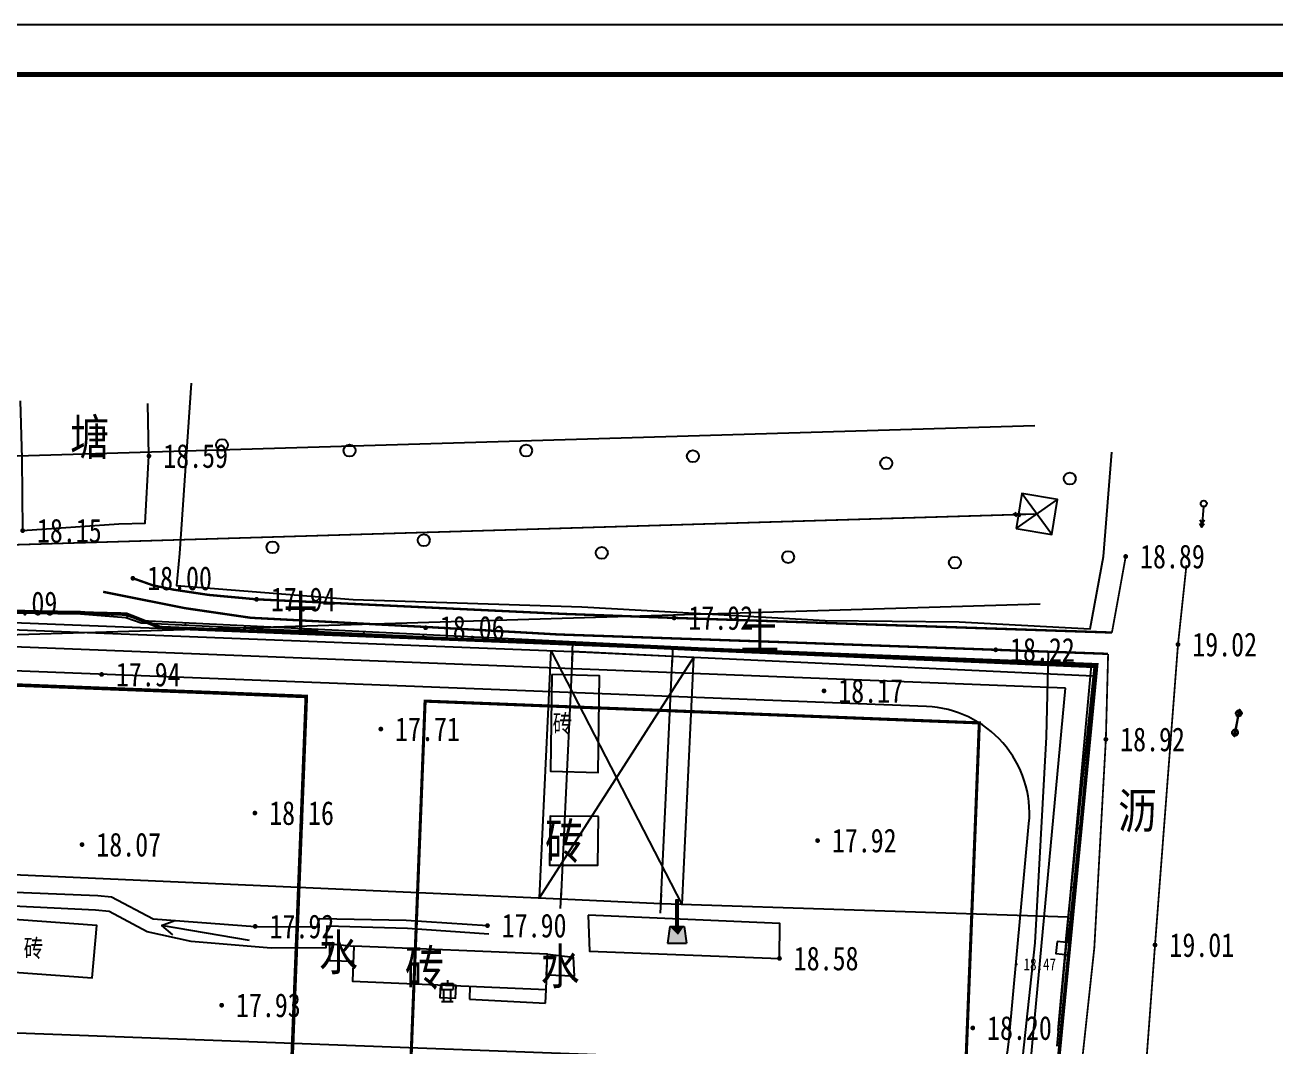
# Model space of a CAD drawing. Extents: x -21908402 to 1987571, y 88493 to 5079726.
# Drawn here: x 1891021 to 1916223, y 424913 to 445493 of the extents above; entities that cross this region are included whole.
import ezdxf
from ezdxf.enums import TextEntityAlignment as Align

# ---------------------------------------------------------------- set-up
doc = ezdxf.new("R2010")
doc.units = 0
doc.header["$LTSCALE"] = 1000
for name, pattern in [('DOTE', [2.42, 2, -0.2, 0.02, -0.2]), ('X3', [5, 4, -1]), ('X5', [3, 2, -1])]:
    doc.linetypes.add(name, pattern=pattern)
doc.layers.add('ASSIST', color=7, linetype='Continuous', plot=False)
for name, color, linetype in [('DLDW', 11, 'Continuous'), ('DLSS', 4, 'Continuous'), ('GCD', 251, 'Continuous'), ('GXYZ', 2, 'Continuous'), ('JJ', 2, 'Continuous'), ('JMD', 6, 'Continuous'), ('PUB_TEXT', 7, 'Continuous'), ('PUB_TITLE', 4, 'Continuous'), ('SXSS', 5, 'Continuous'), ('TK', 7, 'Continuous'), ('ZBTZ', 250, 'Continuous'), ('报批', 7, 'Continuous'), ('道路中心线', 1, 'DOTE')]:
    doc.layers.add(name, color=color, linetype=linetype)
doc.styles.add('HZ', font='simhei.ttf', dxfattribs={"width": 0.8})
doc.linetypes.add('10421', pattern='A,2,[150,AAA.SHX,S=1,R=0,X=0,Y=1],1e-11', length=2)
doc.linetypes.add('1161', pattern='A,0,[149,AAA.SHX,S=0.15,R=0,X=0,Y=0],-1.6', length=1.6)
doc.linetypes.add('447', pattern='A,8,-1,[148,AAA.SHX,S=1,R=0,X=0,Y=0],-1', length=10)

# ---------------------------------------------------------------- blocks, each defined once
blk = doc.blocks.new('gc170')
at = {"linetype": 'Continuous'}
blk.add_circle((0, 0), 0.5, dxfattribs=at)
blk = doc.blocks.new('gc013a')
at = {"linetype": 'Continuous'}
blk.add_line((0.5, 0), (4, 0), dxfattribs=at)
at = {"linetype": 'Continuous', "flags": 128}
for points in [[(2.77, 0.35), (3.38, 0), (2.77, -0.35)], [(3.39, 0.35), (4, 0), (3.39, -0.35)]]:
    blk.add_lwpolyline(points, dxfattribs=at)
blk = doc.blocks.new('GC200')
at = {"linetype": 'Continuous', "const_width": 0.2, "flags": 128}
blk.add_lwpolyline([(-0.1, 0, 1), (0.1, 0, 1)], format="xyb", close=True, dxfattribs=at)
blk = doc.blocks.new('gc102')
for p, q in [((-1, 3), (1, 3)), ((-1, 3), (-1, 2)), ((0, 3.6), (0, 3)), ((1, 3), (1, 2)), ((-1, 2), (1, 2)), ((-1, 0), (1, 0)), ((-0.6, 0), (-0.6, 2)), ((0.6, 0), (0.6, 2))]:
    blk.add_line(p, q)
blk = doc.blocks.new('GC085')
blk.add_line((0, -0.4), (0, 0.4))
blk = doc.blocks.new('*U58')
at = {"linetype": 'Continuous'}
for points in [[(0, 2.5), (0.1, 3.6), (-0.1, 3.6)], [(0, 2.5), (-0.1, 3.6), (-0.1, 1.4)], [(0, 2.5), (0.1, 1.4), (0.1, 3.6)], [(0, 2.5), (-0.1, 1.4), (0.1, 1.4)]]:
    blk.add_solid(points, dxfattribs=at)
blk = doc.blocks.new('*U57')
at = {"linetype": 'Continuous'}
for points in [[(0.1, 0.7), (-0.6, 1.4), (-0.8, 0)], [(0.1, 0.7), (0.6, 1.4), (-0.6, 1.4)], [(0.1, 0.7), (0.8, 0), (0.6, 1.4)], [(0.1, 0.7), (-0.8, 0), (0.8, 0)]]:
    blk.add_solid(points, dxfattribs=at)
blk = doc.blocks.new('gc017')
at = {"color": 251}
for p, q in [((1.98, 1.05), (1.78, -0.35)), ((1.98, 1.05), (3.18, 1.05)), ((3.18, 1.05), (3.38, -0.35)), ((1.78, -0.35), (3.38, -0.35))]:
    blk.add_line(p, q, dxfattribs=at)
blk.add_lwpolyline([(2.48, 1.05), (2.68, 1.05), (2.68, 3.25), (2.48, 3.25)], close=True, dxfattribs=at)
at = {"color": 251, "linetype": 'Continuous'}
for name in ['*U58', '*U57']:
    blk.add_blockref(name, (2.58, -0.35), dxfattribs=at)
blk = doc.blocks.new('gc086')
for q in [(6.46, 0.6), (6.46, -0.6)]:
    blk.add_line((7.5, 0), q)
blk.add_lwpolyline([(0, 0), (7.5, 0)])
blk = doc.blocks.new('dxt')
at = {"color": 251, "linetype": 'Continuous', "flags": 128}
blk.add_lwpolyline([(40393301.19, 3421967.54), (40393325.38, 3421966.86), (40393325.38, 3421966.86), (40393340.72, 3421966.43), (40393352.24, 3421966.27), (40393352.24, 3421966.27)], dxfattribs=at)
at = {"layer": 'ASSIST', "color": 251, "linetype": 'Continuous', "flags": 128}
blk.add_lwpolyline([(40393281.06, 3421970.11), (40393432.59, 3421974.65)], dxfattribs=at)
blk.add_lwpolyline([(40393392.61, 3421942.32), (40393400.99, 3421941.93), (40393401.97, 3421962.69), (40393393.58, 3421963.09)], close=True, dxfattribs=at)
at = {"layer": 'DLDW', "color": 251, "linetype": 'X5'}
for p, q in [((40393390.81, 3421942.41), (40393391.78, 3421963.17)), ((40393402.8, 3421941.85), (40393403.77, 3421962.61))]:
    blk.add_line(p, q, dxfattribs=at)
at = {"layer": 'DLDW', "color": 251, "linetype": 'Continuous'}
for p, q in [((40393402.8, 3421941.85), (40393391.78, 3421963.17)), ((40393401.97, 3421962.69), (40393393.58, 3421963.09)), ((40393390.81, 3421942.41), (40393403.77, 3421962.61)), ((40393392.61, 3421942.32), (40393400.99, 3421941.93))]:
    blk.add_line(p, q, dxfattribs=at)
at = {"layer": 'DLDW', "color": 251, "linetype": 'Continuous', "flags": 128}
for points, elevation in [([(40393344.91, 3421965.01), (40393393.58, 3421963.09), (40393437.32, 3421961.04)], 17.74), ([(40393343.4, 3421944.5), (40393392.61, 3421942.32), (40393400.99, 3421941.93), (40393435.21, 3421940.81)], 18.92)]:
    blk.add_lwpolyline(points, dxfattribs=dict(at, elevation=elevation))
at = {"layer": 'DLDW', "color": 251, "linetype": '1161', "elevation": 18.33, "flags": 128}
blk.add_lwpolyline([(40393394.91, 3421940.94), (40393395.02, 3421937.92), (40393410.97, 3421937.32), (40393411, 3421940.26)], close=True, dxfattribs=at)
at = {"layer": 'DLDW', "color": 251, "linetype": 'Continuous', "flags": 128}
blk.add_lwpolyline([(40393382.48, 3421935.09), (40393382.45, 3421934.04), (40393383.76, 3421933.98), (40393383.8, 3421935.04)], close=True, dxfattribs=at)
at = {"layer": 'DLSS', "color": 251, "linetype": 'Continuous', "flags": 128}
for points, const_width, elevation in [([(40393438.9, 3421964.69), (40393440.06, 3421971.08)], 0.15, 18.91), ([(40393445.16, 3421970.35), (40393444.45, 3421963.69), (40393442.52, 3421938.45), (40393441.35, 3421922.71), (40393440.01, 3421910.95), (40393438.37, 3421889.51), (40393437.34, 3421882.93)], 0.15, 18.94), ([(40393438.58, 3421962.9), (40393429.14, 3421963.24), (40393410.75, 3421963.9), (40393392.35, 3421964.53), (40393381.26, 3421965.16), (40393366.55, 3421965.93), (40393361.01, 3421966.74), (40393354.15, 3421968.11)], 0.2, 18.87), ([(40393432.96, 3421883.87), (40393433.23, 3421889.65), (40393435.2, 3421911.44), (40393435.99, 3421924.99), (40393437.42, 3421938.21), (40393438.39, 3421955.72), (40393438.58, 3421962.9)], 0.15, 18.91)]:
    blk.add_lwpolyline(points, dxfattribs=dict(at, const_width=const_width, elevation=elevation))
at = {"layer": 'DLSS', "color": 251, "linetype": 'X3', "const_width": 0.2, "elevation": 18, "flags": 128}
blk.add_lwpolyline([(40393356.65, 3421969.25), (40393358.35, 3421968.65), (40393360.08, 3421968.29), (40393363.02, 3421967.85), (40393367.04, 3421967.48), (40393392.71, 3421966.26), (40393402.12, 3421965.92), (40393438.9, 3421964.69)], dxfattribs=at)
at = {"layer": 'GXYZ', "color": 251, "linetype": 'Continuous'}
for p, q in [((40393433.84, 3421972.93), (40393431.34, 3421976.37)), ((40393430.86, 3421973.43), (40393434.32, 3421975.87)), ((40393449.19, 3421955.96), (40393449.62, 3421958.23))]:
    blk.add_line(p, q, dxfattribs=at)
at = {"layer": 'GXYZ', "color": 2, "linetype": 'Continuous'}
blk.add_line((40393283.06, 3421970.17), (40393430.59, 3421974.59), dxfattribs=at)
at = {"layer": 'GXYZ', "color": 251, "linetype": 'Continuous', "flags": 128}
blk.add_lwpolyline([(40393430.86, 3421973.43), (40393433.84, 3421972.93), (40393434.32, 3421975.87), (40393431.34, 3421976.37)], close=True, dxfattribs=at)
at = {"layer": 'JJ', "color": 251, "linetype": 'Continuous', "elevation": 18.91, "flags": 128}
blk.add_lwpolyline([(40393427.96, 3421884.1), (40393428.24, 3421889.99), (40393430.21, 3421911.81), (40393431.01, 3421925.4), (40393432.44, 3421938.62), (40393433.4, 3421955.92), (40393433.58, 3421963.04)], dxfattribs=at)
at = {"layer": 'JMD', "color": 251, "linetype": 'Continuous'}
for p, q in [((40393351.17, 3421966.28), (40393351.18, 3421966.48)), ((40393356.15, 3421965.91), (40393356.22, 3421966.1)), ((40393361.08, 3421965.32), (40393361.09, 3421965.52)), ((40393366.08, 3421965.08), (40393366.09, 3421965.28)), ((40393371.07, 3421964.83), (40393371.08, 3421965.03)), ((40393376.06, 3421964.59), (40393376.07, 3421964.79)), ((40393381.06, 3421964.34), (40393381.07, 3421964.54)), ((40393386.05, 3421964.1), (40393386.06, 3421964.3)), ((40393391.05, 3421963.85), (40393391.06, 3421964.05)), ((40393396.04, 3421963.61), (40393396.05, 3421963.81)), ((40393401.04, 3421963.36), (40393401.04, 3421963.56)), ((40393406.03, 3421963.13), (40393406.04, 3421963.33)), ((40393411.02, 3421962.92), (40393411.03, 3421963.12)), ((40393416.02, 3421962.7), (40393416.03, 3421962.9)), ((40393421.02, 3421962.49), (40393421.02, 3421962.69)), ((40393426.01, 3421962.28), (40393426.02, 3421962.48)), ((40393431.01, 3421962.07), (40393431.02, 3421962.27)), ((40393436, 3421961.85), (40393436.01, 3421962.05)), ((40393437.03, 3421958.21), (40393437.23, 3421958.19)), ((40393436.51, 3421953.24), (40393436.71, 3421953.22)), ((40393435.99, 3421948.27), (40393436.19, 3421948.25)), ((40393435.47, 3421943.3), (40393435.67, 3421943.27))]:
    blk.add_line(p, q, dxfattribs=at)
at = {"layer": 'JMD', "color": 251, "linetype": '447', "elevation": 17.82, "flags": 128}
blk.add_lwpolyline([(40393361.56, 3421985.63), (40393360.57, 3421971.33), (40393360.31, 3421968.65), (40393375.15, 3421967.47), (40393394.36, 3421966.84), (40393414.8, 3421965.7), (40393426.08, 3421965.59), (40393437.06, 3421964.99), (40393438.18, 3421971.07), (40393438.89, 3421979.83)], dxfattribs=at)
at = {"layer": 'JMD', "color": 251, "linetype": 'Continuous', "flags": 128}
for points in [[(40393301.19, 3421967.54), (40393325.38, 3421966.86), (40393340.72, 3421966.43), (40393352.24, 3421966.27), (40393356.07, 3421965.94), (40393357.36, 3421965.5), (40393404.7, 3421963.19), (40393428.4, 3421962.18), (40393437.4, 3421961.79), (40393436.65, 3421954.56), (40393435.23, 3421940.94), (40393434.99, 3421938.68)], [(40393301.2, 3421967.74), (40393325.39, 3421967.06), (40393340.72, 3421966.63), (40393352.25, 3421966.47), (40393356.11, 3421966.14), (40393357.4, 3421965.7), (40393404.71, 3421963.38), (40393428.41, 3421962.38), (40393437.62, 3421961.98), (40393436.85, 3421954.54), (40393435.42, 3421940.91), (40393435.19, 3421938.66)]]:
    blk.add_lwpolyline(points, dxfattribs=at)
for points in [[(40393391.85, 3421961.16), (40393391.74, 3421953.04), (40393395.74, 3421952.94), (40393395.85, 3421961.06)], [(40393395.77, 3421949.24), (40393391.71, 3421949.28), (40393391.66, 3421945.16), (40393395.72, 3421945.14)], [(40393345.11, 3421936.28), (40393353.22, 3421935.69), (40393353.63, 3421940.08), (40393345.52, 3421940.67)], [(40393434.29, 3421938.75), (40393434.19, 3421937.73), (40393435.24, 3421937.62), (40393435.35, 3421938.64)], [(40393375.2, 3421938.34), (40393375.1, 3421935.4), (40393391.37, 3421934.72), (40393391.47, 3421937.67)], [(40393375.2, 3421938.34), (40393375.1, 3421935.4), (40393391.37, 3421934.72), (40393391.47, 3421937.67)], [(40393341.66, 3421931.23), (40393340.83, 3421918.26), (40393424.48, 3421915.01), (40393425.47, 3421928.11)]]:
    blk.add_lwpolyline(points, close=True, dxfattribs=at)
at = {"layer": 'JMD', "color": 251, "linetype": 'X5', "flags": 128}
blk.add_lwpolyline([(40393384.97, 3421934.99), (40393384.93, 3421933.89), (40393391.32, 3421933.55), (40393391.37, 3421934.72)], dxfattribs=at)
at = {"layer": 'SXSS', "color": 251, "linetype": '10421', "elevation": 18.68, "flags": 128}
blk.add_lwpolyline([(40393347.18, 3421984.16), (40393347.33, 3421979.31), (40393347.39, 3421973.25), (40393355.46, 3421973.83), (40393357.69, 3421973.89), (40393358, 3421979.52), (40393357.92, 3421983.93)], dxfattribs=at)
at = {"layer": 'SXSS', "color": 251, "linetype": 'Continuous', "flags": 128}
for points, elevation in [([(40393314.84, 3421943.73), (40393315.96, 3421943.9), (40393318.38, 3421943.85), (40393325.92, 3421943.73), (40393353.72, 3421942.61), (40393354.85, 3421942.48), (40393358.36, 3421940.65), (40393366.93, 3421940.01), (40393372.14, 3421939.96), (40393372.33, 3421940.67), (40393379.61, 3421940.53), (40393386.44, 3421940.08)], 18.09), ([(40393386.55, 3421939.36), (40393379.72, 3421939.83), (40393372.95, 3421940.03), (40393372.85, 3421938.22), (40393368.26, 3421938.19), (40393361.56, 3421938.75), (40393357.84, 3421939.54), (40393354.67, 3421941.27), (40393353.51, 3421941.36), (40393327.44, 3421942.64), (40393318.35, 3421942.96), (40393315.91, 3421942.74), (40393315, 3421942.67)], 17.93)]:
    blk.add_lwpolyline(points, dxfattribs=dict(at, elevation=elevation))
at = {"layer": 'SXSS', "color": 251, "linetype": '10421', "flags": 128}
blk.add_lwpolyline([(40393375.16, 3421937.05), (40393373.19, 3421937.12), (40393373.19, 3421938.55), (40393375.2, 3421938.34)], dxfattribs=at)
blk.add_lwpolyline([(40393391.47, 3421937.67), (40393393.64, 3421937.42), (40393393.71, 3421935.83), (40393391.41, 3421935.91)], close=True, dxfattribs=at)
at = {"layer": 'DLDW', "color": 251, "linetype": 'Continuous', "xscale": 2.000000003476615, "yscale": 2}
for p, rotation in [((40393393.58, 3421963.09), 357.3224060313647), ((40393401.97, 3421962.69), 177.3224060313647), ((40393392.61, 3421942.32), 357.3224060313647), ((40393400.99, 3421941.93), 177.3224060313647)]:
    blk.add_blockref('GC085', p, dxfattribs=dict(at, rotation=rotation))
at = {"layer": 'DLDW', "color": 251, "linetype": 'Continuous'}
blk.add_blockref('gc017', (40393399.77, 3421938.96, 18.33), dxfattribs=at)
at = {"layer": 'DLDW', "color": 251, "linetype": 'Continuous', "xscale": 0.5, "yscale": 0.5}
blk.add_blockref('gc102', (40393383.07, 3421933.7), dxfattribs=at)
at = {"layer": 'GCD', "color": 251, "linetype": 'Continuous'}
ref = blk.add_blockref('GC200', (40393358, 3421979.52, 18.59), dxfattribs=at)
ref.add_attrib('height', '18.59', dxfattribs={"linetype": 'Continuous', "height": 2, "style": 'HZ', "width": 0.8}).set_placement((40393359.2, 3421979.52, 18.59), align=Align.MIDDLE_LEFT)
ref = blk.add_blockref('GC200', (40393347.39, 3421973.25, 18.15), dxfattribs=at)
ref.add_attrib('height', '18.15', dxfattribs={"linetype": 'Continuous', "height": 2, "style": 'HZ', "width": 0.8}).set_placement((40393348.59, 3421973.25, 18.15), align=Align.MIDDLE_LEFT)
ref = blk.add_blockref('GC200', (40393440.06, 3421971.08, 18.89), dxfattribs=at)
ref.add_attrib('height', '18.89', dxfattribs={"linetype": 'Continuous', "height": 2, "style": 'HZ', "width": 0.8}).set_placement((40393441.26, 3421971.08, 18.89), align=Align.MIDDLE_LEFT)
ref = blk.add_blockref('GC200', (40393356.65, 3421969.25, 18), dxfattribs=at)
ref.add_attrib('height', '18.00', dxfattribs={"linetype": 'Continuous', "height": 2, "style": 'HZ', "width": 0.8}).set_placement((40393357.85, 3421969.25, 18), align=Align.MIDDLE_LEFT)
ref = blk.add_blockref('GC200', (40393343.66, 3421967.14, 18.09), dxfattribs=at)
ref.add_attrib('height', '18.09', dxfattribs={"linetype": 'Continuous', "height": 2, "style": 'HZ', "width": 0.8}).set_placement((40393344.86, 3421967.14, 18.09), align=Align.MIDDLE_LEFT)
ref = blk.add_blockref('GC200', (40393367.04, 3421967.48, 17.94), dxfattribs=at)
ref.add_attrib('height', '17.94', dxfattribs={"linetype": 'Continuous', "height": 2, "style": 'HZ', "width": 0.8}).set_placement((40393368.24, 3421967.48, 17.94), align=Align.MIDDLE_LEFT)
ref = blk.add_blockref('GC200', (40393402.12, 3421965.92, 17.92), dxfattribs=at)
ref.add_attrib('height', '17.92', dxfattribs={"linetype": 'Continuous', "height": 2, "style": 'HZ', "width": 0.8}).set_placement((40393403.32, 3421965.92, 17.92), align=Align.MIDDLE_LEFT)
ref = blk.add_blockref('GC200', (40393381.24, 3421965.09, 18.05), dxfattribs=at)
ref.add_attrib('height', '18.06', dxfattribs={"linetype": 'Continuous', "height": 2, "style": 'HZ', "width": 0.8}).set_placement((40393382.44, 3421965.09, 18.05), align=Align.MIDDLE_LEFT)
ref = blk.add_blockref('GC200', (40393429.14, 3421963.24, 18.22), dxfattribs=at)
ref.add_attrib('height', '18.22', dxfattribs={"linetype": 'Continuous', "height": 2, "style": 'HZ', "width": 0.8}).set_placement((40393430.34, 3421963.24, 18.22), align=Align.MIDDLE_LEFT)
ref = blk.add_blockref('GC200', (40393444.45, 3421963.69, 19.02), dxfattribs=at)
ref.add_attrib('height', '19.02', dxfattribs={"linetype": 'Continuous', "height": 2, "style": 'HZ', "width": 0.8}).set_placement((40393445.65, 3421963.69, 19.02), align=Align.MIDDLE_LEFT)
ref = blk.add_blockref('GC200', (40393354.02, 3421961.17, 17.94), dxfattribs=at)
ref.add_attrib('height', '17.94', dxfattribs={"linetype": 'Continuous', "height": 2, "style": 'HZ', "width": 0.8}).set_placement((40393355.22, 3421961.17, 17.94), align=Align.MIDDLE_LEFT)
ref = blk.add_blockref('GC200', (40393414.71, 3421959.79, 18.17), dxfattribs=at)
ref.add_attrib('height', '18.17', dxfattribs={"linetype": 'Continuous', "height": 2, "style": 'HZ', "width": 0.8}).set_placement((40393415.91, 3421959.79, 18.17), align=Align.MIDDLE_LEFT)
ref = blk.add_blockref('GC200', (40393377.48, 3421956.58, 17.71), dxfattribs=at)
ref.add_attrib('height', '17.71', dxfattribs={"linetype": 'Continuous', "height": 2, "style": 'HZ', "width": 0.8}).set_placement((40393378.68, 3421956.58, 17.71), align=Align.MIDDLE_LEFT)
ref = blk.add_blockref('GC200', (40393438.39, 3421955.72, 18.92), dxfattribs=at)
ref.add_attrib('height', '18.92', dxfattribs={"linetype": 'Continuous', "height": 2, "style": 'HZ', "width": 0.8}).set_placement((40393439.59, 3421955.72, 18.92), align=Align.MIDDLE_LEFT)
ref = blk.add_blockref('GC200', (40393366.9, 3421949.53, 18.16), dxfattribs=at)
ref.add_attrib('height', '18.16', dxfattribs={"linetype": 'Continuous', "height": 2, "style": 'HZ', "width": 0.8}).set_placement((40393368.1, 3421949.53, 18.16), align=Align.MIDDLE_LEFT)
ref = blk.add_blockref('GC200', (40393414.17, 3421947.22, 17.91), dxfattribs=at)
ref.add_attrib('height', '17.92', dxfattribs={"linetype": 'Continuous', "height": 2, "style": 'HZ', "width": 0.8}).set_placement((40393415.37, 3421947.22, 17.91), align=Align.MIDDLE_LEFT)
ref = blk.add_blockref('GC200', (40393352.38, 3421946.88, 18.07), dxfattribs=at)
ref.add_attrib('height', '18.07', dxfattribs={"linetype": 'Continuous', "height": 2, "style": 'HZ', "width": 0.8}).set_placement((40393353.58, 3421946.88, 18.07), align=Align.MIDDLE_LEFT)
ref = blk.add_blockref('GC200', (40393366.93, 3421940.01, 17.92), dxfattribs=at)
ref.add_attrib('height', '17.92', dxfattribs={"linetype": 'Continuous', "height": 2, "style": 'HZ', "width": 0.8}).set_placement((40393368.13, 3421940.01, 17.92), align=Align.MIDDLE_LEFT)
ref = blk.add_blockref('GC200', (40393386.44, 3421940.08, 17.9), dxfattribs=at)
ref.add_attrib('height', '17.90', dxfattribs={"linetype": 'Continuous', "height": 2, "style": 'HZ', "width": 0.8}).set_placement((40393387.64, 3421940.08, 17.9), align=Align.MIDDLE_LEFT)
ref = blk.add_blockref('GC200', (40393442.52, 3421938.45, 19.01), dxfattribs=at)
ref.add_attrib('height', '19.01', dxfattribs={"linetype": 'Continuous', "height": 2, "style": 'HZ', "width": 0.8}).set_placement((40393443.73, 3421938.45, 19.01), align=Align.MIDDLE_LEFT)
ref = blk.add_blockref('GC200', (40393410.97, 3421937.32, 18.58), dxfattribs=at)
ref.add_attrib('height', '18.58', dxfattribs={"linetype": 'Continuous', "height": 2, "style": 'HZ', "width": 0.8}).set_placement((40393412.17, 3421937.32, 18.58), align=Align.MIDDLE_LEFT)
ref = blk.add_blockref('GC200', (40393430.88, 3421936.83, 18.47), dxfattribs=dict(at, xscale=0.5, yscale=0.5, zscale=0.5))
ref.add_attrib('height', '18.47', dxfattribs={"linetype": 'Continuous', "height": 1, "style": 'HZ', "width": 0.8}).set_placement((40393431.48, 3421936.83, 18.47), align=Align.MIDDLE_LEFT)
ref = blk.add_blockref('GC200', (40393364.11, 3421933.39, 17.93), dxfattribs=at)
ref.add_attrib('height', '17.93', dxfattribs={"linetype": 'Continuous', "height": 2, "style": 'HZ', "width": 0.8}).set_placement((40393365.31, 3421933.39, 17.93), align=Align.MIDDLE_LEFT)
ref = blk.add_blockref('GC200', (40393427.21, 3421931.48, 18.2), dxfattribs=at)
ref.add_attrib('height', '18.20', dxfattribs={"linetype": 'Continuous', "height": 2, "style": 'HZ', "width": 0.8}).set_placement((40393428.41, 3421931.48, 18.2), align=Align.MIDDLE_LEFT)
at = {"layer": 'GXYZ', "color": 251, "linetype": 'Continuous', "yscale": 0.5}
for p, xscale, rotation in [((40393446.61, 3421975.52), 0.5000000000670224, 265.2485930453172), ((40393432.59, 3421974.65), 0.4999999963186889, 181.7155907620005), ((40393449.56, 3421957.92), 0.4999999993281125, 259.2172943490171), ((40393449.56, 3421957.92), 0.5000000000893524, 259.6068823676013), ((40393449.24, 3421956.27), 0.4999999993281124, 79.21729434901707)]:
    blk.add_blockref('gc013a', p, dxfattribs=dict(at, xscale=xscale, rotation=rotation))
at = {"layer": 'GXYZ', "color": 251, "linetype": 'Continuous', "xscale": 0.5, "yscale": 0.5}
for p in [(40393446.61, 3421975.52), (40393449.56, 3421957.92), (40393449.24, 3421956.27)]:
    blk.add_blockref('gc170', p, dxfattribs=at)
at = {"layer": 'SXSS', "color": 251, "linetype": 'Continuous', "rotation": 170.4128890245301}
blk.add_blockref('gc086', (40393366.45, 3421938.83), dxfattribs=at)
at = {"layer": 'ZBTZ', "color": 251, "linetype": 'Continuous'}
for p in [(40393364.14, 3421980.44), (40393374.85, 3421979.97), (40393389.69, 3421979.97), (40393403.7, 3421979.5), (40393419.94, 3421978.91), (40393435.36, 3421977.62), (40393368.38, 3421971.85), (40393381.09, 3421972.44), (40393396.04, 3421971.38), (40393411.7, 3421971.03), (40393425.71, 3421970.56)]:
    blk.add_blockref('gc170', p, dxfattribs=at)
at = {"layer": 'JMD', "color": 251, "linetype": 'Continuous', "style": 'HZ', "width": 0.8}
for height, p in [(1.5, (40393393.55, 3421957.05)), (3, (40393394.55, 3421947.17)), (1.5, (40393349.12, 3421938.18)), (3, (40393382.78, 3421936.53))]:
    blk.add_text('砖', height=height, dxfattribs=at).set_placement(p, align=Align.MIDDLE_RIGHT)
at = {"layer": 'SXSS', "color": 251, "linetype": 'Continuous', "style": 'HZ', "width": 0.8}
blk.add_text('塘', height=3, dxfattribs=at).set_placement((40393353.03, 3421981.17), align=Align.MIDDLE)
at = {"layer": 'SXSS', "color": 251, "linetype": '10421', "style": 'HZ', "width": 0.8}
for p in [(40393373.92, 3421937.87), (40393392.54, 3421936.7)]:
    blk.add_text('水', height=3, dxfattribs=at).set_placement(p, align=Align.MIDDLE)
at = {"layer": 'TK', "color": 251, "linetype": 'Continuous', "style": 'HZ', "width": 0.8}
for s, p in [('土', (40393370.75, 3421966.41, 18.22)), ('土', (40393409.33, 3421964.91)), ('沥', (40393441.05, 3421949.73))]:
    blk.add_text(s, height=3, dxfattribs=at).set_placement(p, align=Align.MIDDLE)
blk = doc.blocks.new('GGGGGGGGGGGGGGGG')
at = {"color": 2, "ltscale": 10, "flags": 128}
for points in [[(40393661.89, 3421977.61), (40393813.17, 3421982.14)], [(40393662.34, 3421962.62), (40393813.62, 3421967.15)]]:
    blk.add_lwpolyline(points, dxfattribs=at)
at = {"color": 1, "linetype": 'Continuous', "const_width": 0.3, "flags": 128}
blk.add_lwpolyline([(40393813.57, 3421912.5), (40393818.36, 3421962.03), (40393739.7, 3421965.16), (40393736.85, 3421966.29), (40393725.74, 3421966.56), (40393704.78, 3421967.08), (40393679.36, 3421967.7), (40393686.99, 3421953.51), (40393695.53, 3421941.87), (40393696.02, 3421939.76), (40393699.05, 3421938.43), (40393702.98, 3421933.5), (40393708.26, 3421923.62), (40393713.31, 3421919.26), (40393719.68, 3421916.38), (40393721.14, 3421918.26), (40393725.83, 3421918.08), (40393749.89, 3421894.78), (40393764.37, 3421893.36), (40393811.5, 3421890.34)], close=True, dxfattribs=at)
at = {"color": 6, "linetype": 'Continuous', "const_width": 0.3}
blk.add_lwpolyline([(40393718.43, 3421928.67), (40393724.82, 3421928.42), (40393731.22, 3421928.16), (40393737.62, 3421927.91), (40393744.01, 3421927.66), (40393750.7, 3421927.4), (40393751.02, 3421935.49), (40393751.33, 3421943.39), (40393751.64, 3421951.28), (40393751.96, 3421959.37), (40393745.27, 3421959.64), (40393738.87, 3421959.89), (40393732.48, 3421960.14), (40393726.08, 3421960.39), (40393719.69, 3421960.64), (40393713.39, 3421960.89), (40393707.2, 3421961.13), (40393701, 3421961.38), (40393700.68, 3421953.28), (40393700.36, 3421945.19), (40393706.56, 3421944.95), (40393712.36, 3421944.72), (40393712.05, 3421937.02), (40393711.73, 3421928.93)], close=True, dxfattribs=at)
at = {"layer": 'DLSS', "color": 252, "linetype": 'Continuous'}
for p, q in [((40393817.91, 3421961.99), (40393679.61, 3421967.42)), ((40393804.06, 3421958.53), (40393705, 3421962.41)), ((40393815.13, 3421931.31), (40393817.91, 3421961.99)), ((40393810.98, 3421930.36), (40393812.67, 3421948.71)), ((40393815.92, 3421939.81), (40393815.02, 3421930.01))]:
    blk.add_line(p, q, dxfattribs=at)
for centre, start, end in [((40393803.71, 3421949.53), 354.7307, 87.75), ((40393802.02, 3421931.19), 267.75, 354.7307)]:
    blk.add_arc(centre, 9, start, end, dxfattribs=at)
at = {"layer": 'PUB_TEXT', "color": 252, "linetype": 'Continuous', "const_width": 0.26}
blk.add_lwpolyline([(40393761.94, 3421958.98), (40393808.5, 3421957.15), (40393807.24, 3421925.18), (40393760.68, 3421927.01)], close=True, dxfattribs=at)
at = {"layer": '报批', "color": 252}
blk.add_lwpolyline([(40393725.83, 3421918.08), (40393721.14, 3421918.26), (40393719.68, 3421916.38), (40393713.31, 3421919.26), (40393708.26, 3421923.62), (40393702.98, 3421933.5), (40393699.05, 3421938.43), (40393696.02, 3421939.76), (40393695.53, 3421941.87), (40393686.99, 3421953.51), (40393679.36, 3421967.7), (40393704.78, 3421967.08), (40393725.74, 3421966.56), (40393736.85, 3421966.29), (40393739.7, 3421965.16), (40393818.36, 3421962.03), (40393813.57, 3421912.5)], dxfattribs=at)
at = {"layer": '道路中心线', "color": 252, "linetype": 'DOTE'}
for p, q in [((40393815.73, 3421960.07), (40393684.22, 3421965.24)), ((40393811.92, 3421918.84), (40393815.73, 3421960.07))]:
    blk.add_line(p, q, dxfattribs=at)
at = {"linetype": 'Continuous'}
blk.add_blockref('dxt', (380.74, 0.05), dxfattribs=at)

msp = doc.modelspace()

# ---------------------------------------------------------------- linework, layer by layer
at = {"layer": 'PUB_TITLE'}
msp.add_lwpolyline([(1868771, 403493), (1928171, 403493), (1928171, 445493), (1868771, 445493)], close=True, dxfattribs=at)
at = {"layer": 'PUB_TITLE', "const_width": 100}
msp.add_lwpolyline([(1871271, 404493), (1927171, 404493), (1927171, 444493), (1871271, 444493)], close=True, dxfattribs=at)

# ---------------------------------------------------------------- block references
at = {"linetype": 'Continuous', "xscale": 240, "yscale": 240, "zscale": 240}
msp.add_blockref('GGGGGGGGGGGGGGGG', (-9692603778, -820838291), dxfattribs=at)

doc.saveas('drawing.dxf')
